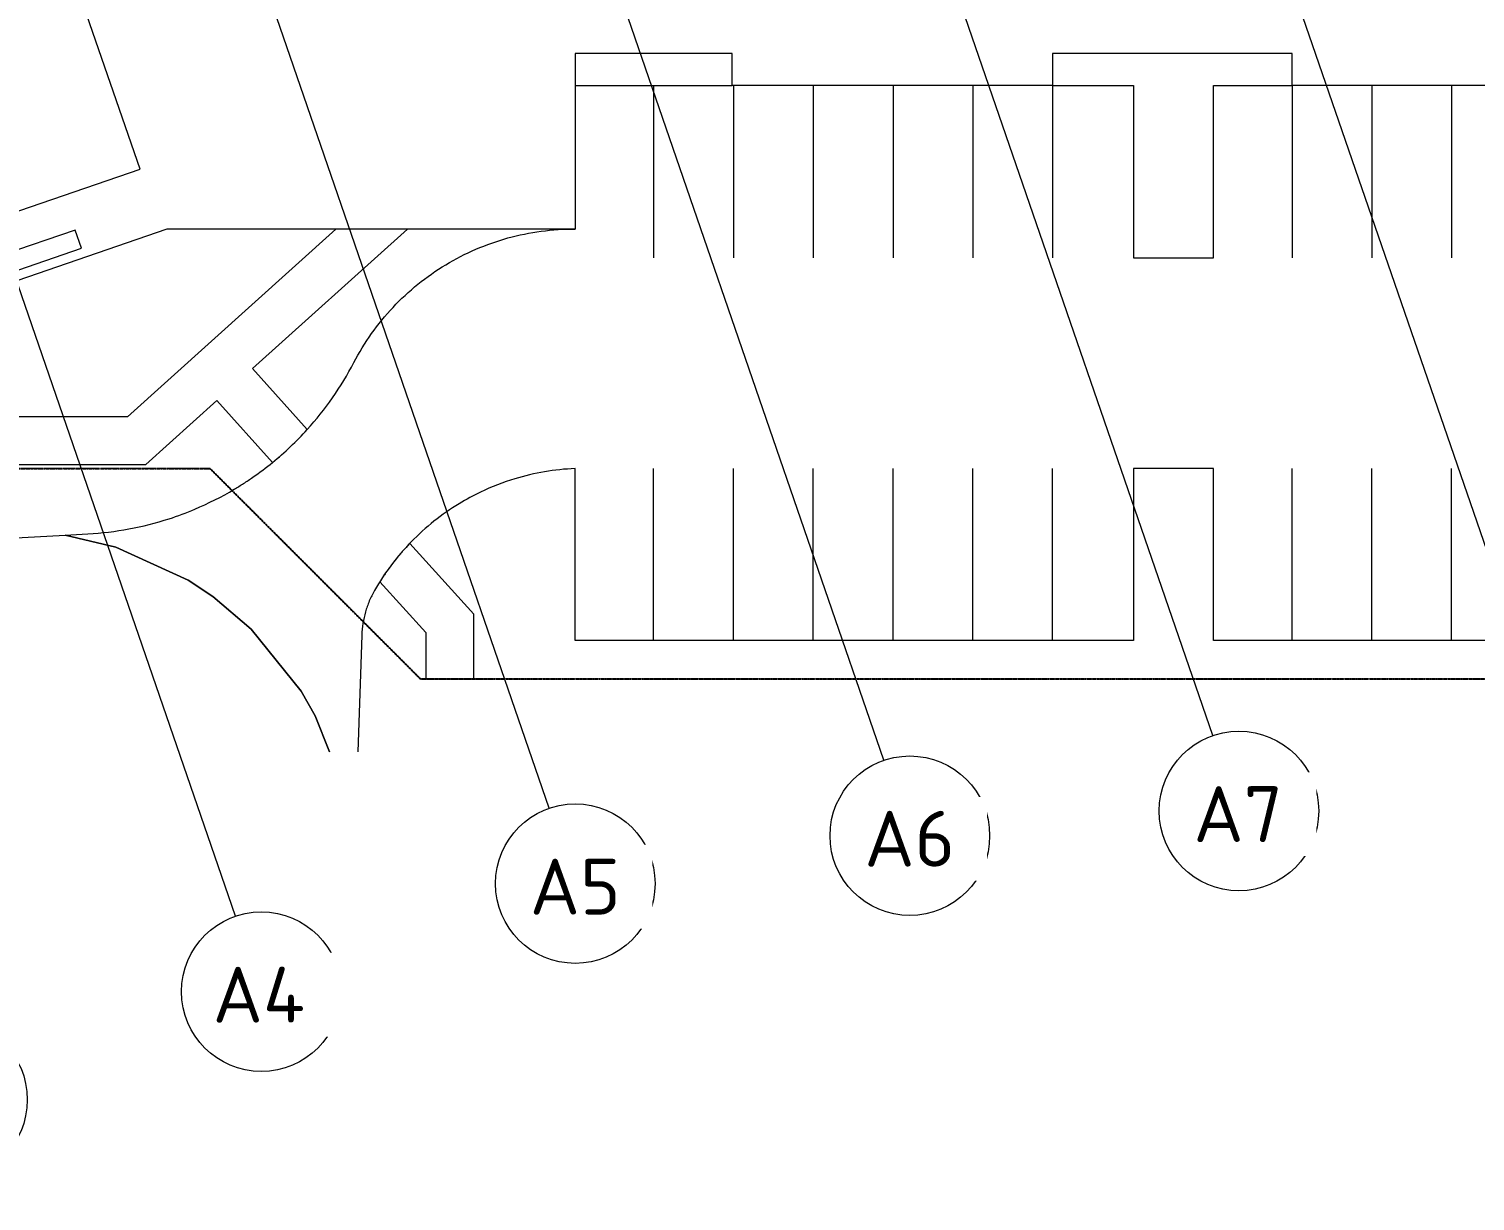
# Model space of a CAD drawing. Header units: millimetres. Extents: x 674 to 609626, y -20132 to 4061356.
# Drawn here: x 410712 to 456017, y 3929579 to 3966316 of the extents above; entities that cross this region are included whole.
import ezdxf

# ---------------------------------------------------------------- set-up
doc = ezdxf.new("R2010")
doc.units = ezdxf.units.MM
doc.linetypes.add('AEC_Double Dash', pattern=[39, 15, -4, 6, -4, 6, -4])
doc.linetypes.add('Boundary', pattern=[16, 5, -2, 5, -2, 0, -2])
for name, color, linetype, lineweight in [('A-000-M_MASS', 13, 'Continuous', 25), ('A-010-M_LINE', 90, 'Continuous', 18), ('A-230-M_FLOOR', 192, 'Continuous', 13), ('C-910-M_SITE_BOUND', 91, 'Boundary', 25), ('Z-030-M_GRID', 191, 'Continuous', 13), ('Z-033_T_GRIDREF', 31, 'Continuous', 13)]:
    doc.layers.add(name, color=color, linetype=linetype, lineweight=lineweight)
doc.styles.add('ISOCPEUR_2', font='isocpeur.ttf', dxfattribs={"height": 1750})

# ---------------------------------------------------------------- blocks, each defined once
blk = doc.blocks.new('Family - ___-240017-S0_021 - ROOF LOADING PLAN')
at = {"layer": 'C-910-M_SITE_BOUND', "color": 21, "linetype": 'AEC_Double Dash', "lineweight": 5}
for p, q in [((-2408301, 3952544), (-2420301, 3952544)), ((-2408301, 3952544), (-2407605, 3951849)), ((-2403493, 3947737), (-2401701, 3945944)), ((-2401701, 3945944), (-2401534, 3945944)), ((-2400034, 3945944), (-2257301, 3945944))]:
    blk.add_line(p, q, dxfattribs=at)
blk = doc.blocks.new('Generic Models 6 - Generic Models 2-971374-S0_021 - ROOF LOADING PLAN')
at = {"layer": 'A-000-M_MASS', "lineweight": 5}
for p, q in [((-2412514, 3960011), (-2414784, 3959230)), ((-2412319, 3959444), (-2412514, 3960011)), ((-2414588, 3958663), (-2412319, 3959444)), ((-2414784, 3959230), (-2414588, 3958663)), ((-2444421, 3955744), (-2444421, 3955144)), ((-2442021, 3955744), (-2444421, 3955744)), ((-2442021, 3955144), (-2442021, 3955744)), ((-2432021, 3955744), (-2432021, 3955144)), ((-2429621, 3955744), (-2432021, 3955744)), ((-2429621, 3955144), (-2429621, 3955744)), ((-2444421, 3955144), (-2442021, 3955144)), ((-2432021, 3955144), (-2429621, 3955144)), ((-2419621, 3954751), (-2419621, 3954151)), ((-2417221, 3954751), (-2419621, 3954751)), ((-2417221, 3954151), (-2417221, 3954751)), ((-2419621, 3954151), (-2417221, 3954151))]:
    blk.add_line(p, q, dxfattribs=at)
blk = doc.blocks.new('Generic Models 2 - Generic Models 2-983313-S0_021 - ROOF LOADING PLAN')
at = {"layer": 'A-000-M_MASS', "lineweight": 5}
for p, q in [((-2394268, 3973894), (-2399923, 3971891)), ((-2391597, 3966353), (-2394268, 3973894)), ((-2399923, 3971891), (-2397253, 3964350)), ((-2397253, 3964350), (-2391597, 3966353))]:
    blk.add_line(p, q, dxfattribs=at)
blk = doc.blocks.new('25021-APA-ZZ-ZZ-M3-AR-000001_V3_rvt-2-S0_021 - ROOF LOADING PLAN')
at = {"layer": 'A-010-M_LINE', "lineweight": 5}
for p, q in [((-2394396, 3964544), (-2394396, 3959144)), ((-2391896, 3964544), (-2391896, 3959144)), ((-2389396, 3964544), (-2389396, 3959144)), ((-2386896, 3964544), (-2386896, 3959144)), ((-2384396, 3964544), (-2384396, 3959144)), ((-2381896, 3964544), (-2381896, 3959144)), ((-2374396, 3964544), (-2374396, 3959144)), ((-2371896, 3964544), (-2371896, 3959144)), ((-2369396, 3964544), (-2369396, 3959144)), ((-2394396, 3947144), (-2394396, 3952544)), ((-2391896, 3947144), (-2391896, 3952544)), ((-2389396, 3947144), (-2389396, 3952544)), ((-2386896, 3947144), (-2386896, 3952544)), ((-2384396, 3947144), (-2384396, 3952544)), ((-2381896, 3947144), (-2381896, 3952544)), ((-2374396, 3947144), (-2374396, 3952544)), ((-2371896, 3947144), (-2371896, 3952544)), ((-2369396, 3947144), (-2369396, 3952544))]:
    blk.add_line(p, q, dxfattribs=at)
at = {"layer": 'A-230-M_FLOOR', "lineweight": 5}
for p, q in [((-2396858, 3965544), (-2396858, 3964544)), ((-2396730, 3965544), (-2396858, 3965544)), ((-2396212, 3965544), (-2396730, 3965544)), ((-2391933, 3965544), (-2396212, 3965544)), ((-2391933, 3964718), (-2391933, 3965544)), ((-2381896, 3965544), (-2381896, 3965127)), ((-2374396, 3965544), (-2381896, 3965544)), ((-2381896, 3965127), (-2381896, 3964544)), ((-2374396, 3965432), (-2374396, 3965544)), ((-2374396, 3964544), (-2374396, 3965432)), ((-2391933, 3964544), (-2391933, 3964718)), ((-2396858, 3964544), (-2391933, 3964544)), ((-2396858, 3964544), (-2396858, 3960044)), ((-2381896, 3964544), (-2391933, 3964544)), ((-2381896, 3964544), (-2379358, 3964544)), ((-2379358, 3964544), (-2379358, 3959144)), ((-2376858, 3964544), (-2374396, 3964544)), ((-2376858, 3959144), (-2376858, 3964544)), ((-2361896, 3964544), (-2374396, 3964544)), ((-2409642, 3960044), (-2428583, 3953522)), ((-2404353, 3960044), (-2410884, 3954163)), ((-2404353, 3960044), (-2409642, 3960044)), ((-2406968, 3955671), (-2402111, 3960044)), ((-2402111, 3960044), (-2404353, 3960044)), ((-2396858, 3960044), (-2402111, 3960044)), ((-2379358, 3959144), (-2376858, 3959144)), ((-2405248, 3953761), (-2406968, 3955671)), ((-2410308, 3952663), (-2408083, 3954667)), ((-2408083, 3954667), (-2406337, 3952728)), ((-2410884, 3954163), (-2417221, 3954163)), ((-2421930, 3952663), (-2410308, 3952663)), ((-2396858, 3947144), (-2396858, 3952537)), ((-2376858, 3952544), (-2379358, 3952544)), ((-2379358, 3952544), (-2379358, 3947144)), ((-2376858, 3947144), (-2376858, 3952544)), ((-2418013, 3950173), (-2412837, 3950453)), ((-2412837, 3950453), (-2412118, 3950492)), ((-2411244, 3950071), (-2412837, 3950453)), ((-2412837, 3950453), (-2411244, 3950071)), ((-2400034, 3947969), (-2402036, 3950193)), ((-2408974, 3949036), (-2411244, 3950071)), ((-2411244, 3950071), (-2408974, 3949036)), ((-2408207, 3948525), (-2408974, 3949036)), ((-2408974, 3949036), (-2408207, 3948525)), ((-2402973, 3948992), (-2401534, 3947394)), ((-2407005, 3947505), (-2408207, 3948525)), ((-2408207, 3948525), (-2407005, 3947505)), ((-2400034, 3945944), (-2400034, 3947969)), ((-2405442, 3945561), (-2407005, 3947505)), ((-2407005, 3947505), (-2405442, 3945561)), ((-2403538, 3947320), (-2403668, 3943661)), ((-2401534, 3947394), (-2401534, 3945944)), ((-2379358, 3947144), (-2396858, 3947144)), ((-2359358, 3947144), (-2376858, 3947144)), ((-2401534, 3945944), (-2400034, 3945944)), ((-2404999, 3944785), (-2405442, 3945561)), ((-2405442, 3945561), (-2404999, 3944785)), ((-2404548, 3943661), (-2404999, 3944785)), ((-2404999, 3944785), (-2404548, 3943661))]:
    blk.add_line(p, q, dxfattribs=at)
for centre, radius, start, end in [((-2412657, 3960477), 10000, 309.2031, 317.8085), ((-2396533, 3944929), 7615, 136.3015, 137.3748), ((-2396533, 3944929), 7615, 140.9081, 141.9842), ((-2396533, 3944929), 7615, 138.6041, 139.6858), ((-2396533, 3944929), 7615, 143.2115, 144.2863), ((-2396533, 3944929), 7615, 145.515, 146.5888)]:
    blk.add_arc(centre, radius, start, end, dxfattribs=at)
for points, knots in [([(-2403788, 3955859), (-2403624, 3956174), (-2403253, 3956780), (-2402353, 3957882), (-2400961, 3959008), (-2399316, 3959716), (-2397923, 3960000), (-2397213, 3960045), (-2396858, 3960044)], [-1, -1, -1, -1, -0.875, -0.75, -0.5, -0.25, -0.125, 0, 0, 0, 0]), ([(-2405248, 3953761), (-2404965, 3954074), (-2404431, 3954744), (-2403987, 3955476), (-2403788, 3955859)], [-0.2472303, -0.2472303, -0.2472303, -0.2472303, -0.125, 0, 0, 0, 0]), ([(-2396858, 3952537), (-2397178, 3952523), (-2397815, 3952456), (-2398813, 3952220), (-2399471, 3951965), (-2399817, 3951799)], [-1, -1, -1, -1, -0.875, -0.75, -0.6, -0.6, -0.6, -0.6]), ([(-2399817, 3951799), (-2400048, 3951689), (-2400836, 3951263), (-2401794, 3950499), (-2402629, 3949527), (-2402982, 3948992), (-2403141, 3948714)], [-0.6, -0.6, -0.6, -0.6, -0.5, -0.25, -0.125, 0, 0, 0, 0]), ([(-2412118, 3950492), (-2411687, 3950515), (-2410827, 3950618), (-2409708, 3950901), (-2409033, 3951153), (-2408767, 3951265)], [-1, -1, -1, -1, -0.875, -0.75, -0.6666667, -0.6666667, -0.6666667, -0.6666667]), ([(-2403227, 3948553), (-2403254, 3948498), (-2403330, 3948332), (-2403431, 3948044), (-2403511, 3947685), (-2403534, 3947442), (-2403538, 3947320)], [-0.875, -0.875, -0.875, -0.875, -0.75, -0.5, -0.25, 0, 0, 0, 0])]:
    blk.add_open_spline(points, degree=3, knots=knots, dxfattribs=at)
for points in [[(-2405642, 3953351), (-2405618, 3953374), (-2405595, 3953398), (-2405571, 3953421)], [(-2405415, 3953582), (-2405386, 3953612), (-2405358, 3953642), (-2405330, 3953672)], [(-2406178, 3952861), (-2406160, 3952875), (-2406143, 3952890), (-2406126, 3952905)], [(-2406954, 3952263), (-2406742, 3952410), (-2406536, 3952565), (-2406337, 3952728)], [(-2407535, 3951889), (-2407436, 3951948), (-2407338, 3952008), (-2407241, 3952071)], [(-2407241, 3952071), (-2407144, 3952133), (-2407049, 3952197), (-2406954, 3952263)], [(-2408767, 3951265), (-2408343, 3951444), (-2407931, 3951653), (-2407535, 3951889)], [(-2403141, 3948714), (-2403171, 3948661), (-2403200, 3948607), (-2403227, 3948553)]]:
    blk.add_open_spline(points, degree=3, dxfattribs=at)
at = {"layer": 'A-000-M_MASS', "color": 253, "lineweight": 5, "rotation": 89.50040712022384}
blk.add_blockref('Generic Models 2 - Generic Models 2-983313-S0_021 - ROOF LOADING PLAN', (1574616, 6324520), dxfattribs=at)
at = {"layer": 'A-000-M_MASS', "color": 253, "lineweight": 5}
blk.add_blockref('Generic Models 6 - Generic Models 2-971374-S0_021 - ROOF LOADING PLAN', (0, 0), dxfattribs=at)
at = {"layer": 'C-910-M_SITE_BOUND', "color": 253, "lineweight": 5}
blk.add_blockref('Family - ___-240017-S0_021 - ROOF LOADING PLAN', (0, 0), dxfattribs=at)
blk = doc.blocks.new('Family - ___-3870354-S0_021 - ROOF LOADING PLAN')
at = {"layer": 'C-910-M_SITE_BOUND'}
for p, q in [((-2420301, 3952544), (-2408301, 3952544)), ((-2408301, 3952544), (-2401701, 3945944)), ((-2401701, 3945944), (-2257301, 3945944))]:
    blk.add_line(p, q, dxfattribs=at)
blk = doc.blocks.new('Grid - NRP_Grid-Head-320187-S0_021 - ROOF LOADING PLAN')
at = {"layer": 'Z-033_T_GRIDREF'}
blk.add_circle((0, 0), 5, dxfattribs=at)

msp = doc.modelspace()

# ---------------------------------------------------------------- linework, layer by layer
at = {"layer": 'Z-030-M_GRID'}
for p, q in [((458480, 3943882), (430330, 4025633)), ((447805, 3944169), (420875, 4022377)), ((437495, 3943395), (411420, 4019121)), ((427013, 3941893), (401587, 4015735)), ((417180, 3938507), (391753, 4012349))]:
    msp.add_line(p, q, dxfattribs=at)

# ---------------------------------------------------------------- block references
at = {"lineweight": 5}
msp.add_blockref('25021-APA-ZZ-ZZ-M3-AR-000001_V3_rvt-2-S0_021 - ROOF LOADING PLAN', (2824679, 0), dxfattribs=at)
at = {"layer": 'C-910-M_SITE_BOUND'}
msp.add_blockref('Family - ___-3870354-S0_021 - ROOF LOADING PLAN', (2824679, 0), dxfattribs=at)
at = {"layer": 'Z-033_T_GRIDREF', "xscale": 499.9999999999995, "yscale": 499.9999999999995, "zscale": 499.9999999999995}
for p, rotation in [((448619, 3941805), 19.00040712021557), ((438309, 3941031), 19.00040712021494), ((427827, 3939529), 19.0004071202159), ((417994, 3936143), 19.00040712021559), ((408160, 3932757), 19.00040712021578)]:
    msp.add_blockref('Grid - NRP_Grid-Head-320187-S0_021 - ROOF LOADING PLAN', p, dxfattribs=dict(at, rotation=rotation))

# ---------------------------------------------------------------- next in the draw order: texts
at = {"layer": 'Z-033_T_GRIDREF', "char_height": 1750, "attachment_point": 1, "style": 'ISOCPEUR_2', "bg_fill": 3, "box_fill_scale": 1.25, "bg_fill_color": 256, "bg_fill_true_color": 13158600, "bg_fill_transparency": 0}
for s, insert, width in [('A7', (447194, 3942584), 3407.17), ('A6', (436884, 3941811), 3407.17), ('A5', (426402, 3940309), 3407.17), ('A4', (416468, 3936923), 3647.68)]:
    msp.add_mtext(s, dxfattribs=dict(at, insert=insert, width=width))

doc.saveas('drawing.dxf')
